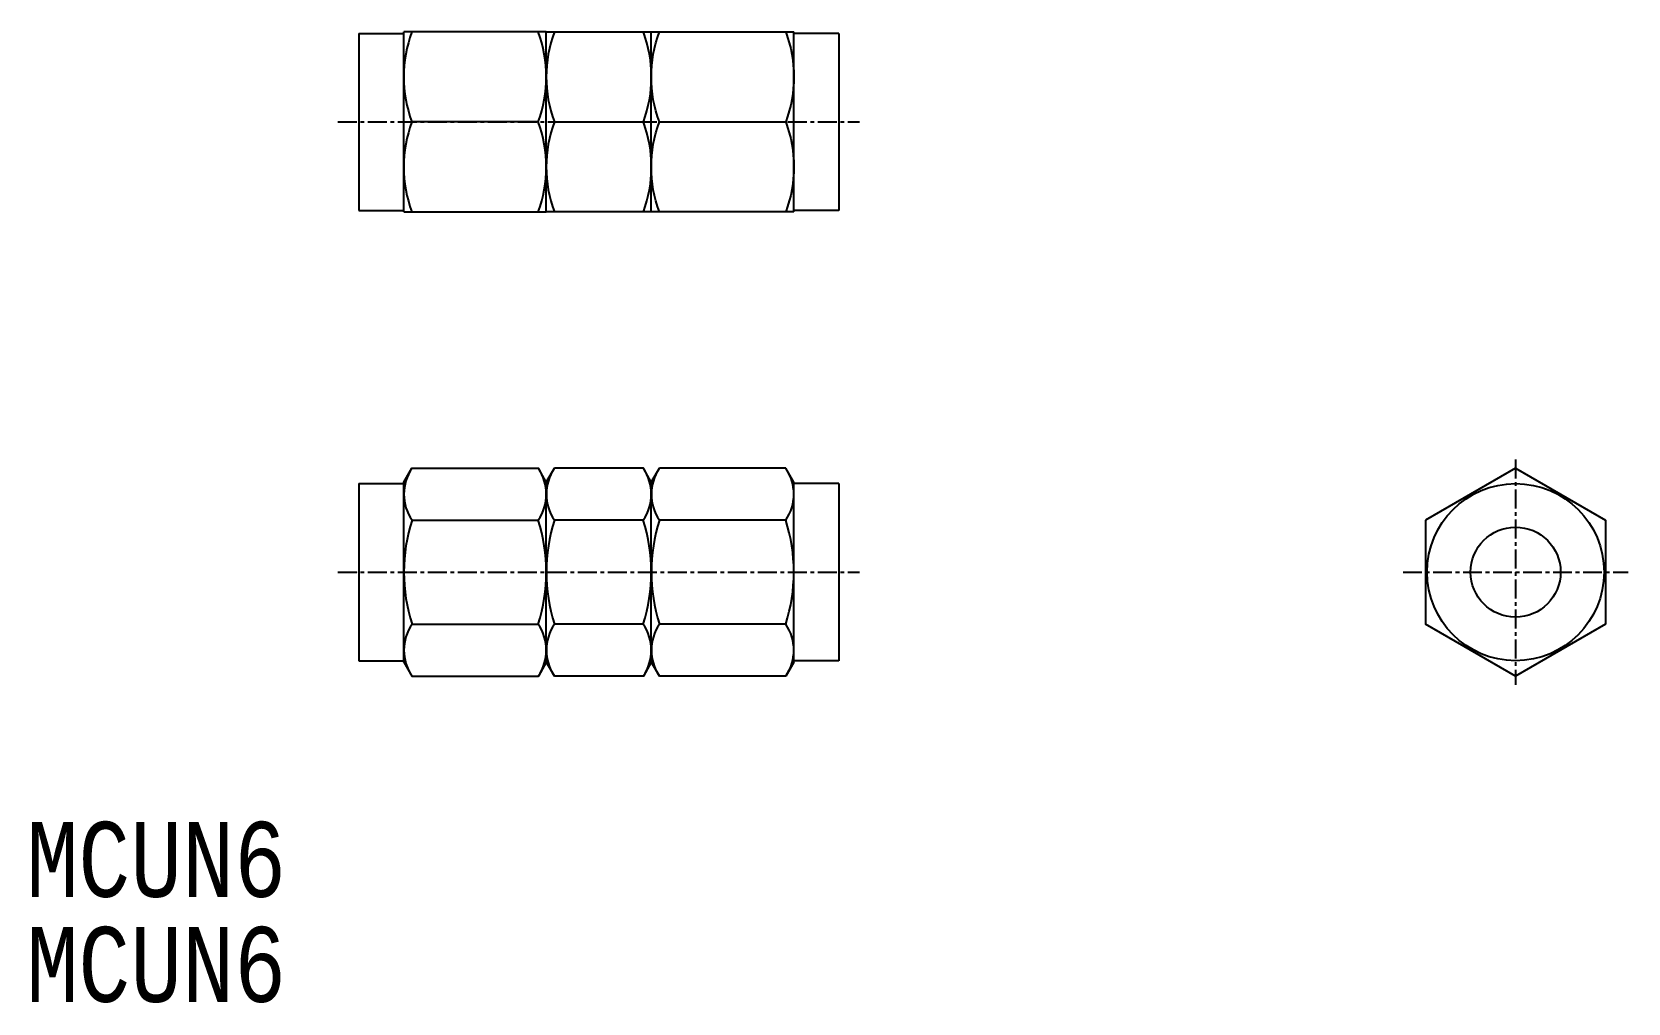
# Model space of a CAD drawing. Extents: x 96 to 202, y 357 to 422.
import ezdxf

# ---------------------------------------------------------------- set-up
doc = ezdxf.new("R2010")
doc.units = 0
doc.linetypes.add('CENTER', pattern=[2, 1.25, -0.25, 0.25, -0.25])
doc.layers.get('0').update_dxf_attribs({"linetype": 'CONTINUOUS'})
doc.layers.add('CENTER', color=1, linetype='CENTER')
doc.styles.add('HEKANJI', font='monotxt.shx', dxfattribs={"width": 0.715, "height": 3.2, "bigfont": 'bigfont.shx'})

# ---------------------------------------------------------------- blocks, each defined once
blk = doc.blocks.new('A$C54FA41C3')
for p, q in [((-9.5, -6), (-9.5, 6)), ((0, 6), (-9.5, 6)), ((0, -6), (0, 6)), ((-0.54, 0), (-8.96, 0)), ((-9.5, -6), (0, -6))]:
    blk.add_line(p, q)
for centre, start, end in [((-0.83, 3), 159.7438, 200.2562), ((-8.67, 3), 339.7438, 20.2562), ((-0.83, -3), 159.7438, 200.2562), ((-8.67, -3), 339.7438, 20.2562)]:
    blk.add_arc(centre, 8.67, start, end)

msp = doc.modelspace()

# ---------------------------------------------------------------- linework, layer by layer
at = {"color": 7, "linetype": 'CONTINUOUS'}
for p, q in [((117.34, 421.74), (117.34, 409.94)), ((117.34, 421.74), (120.34, 421.74)), ((129.84, 409.84), (129.84, 421.84)), ((129.84, 421.84), (136.84, 421.84)), ((136.84, 409.84), (136.84, 421.84)), ((149.34, 421.74), (146.34, 421.74)), ((149.34, 421.74), (149.34, 409.94)), ((130.38, 415.84), (136.31, 415.84)), ((117.34, 409.94), (120.34, 409.94)), ((136.84, 409.84), (129.84, 409.84)), ((149.34, 409.94), (146.34, 409.94)), ((120.34, 391.84), (120.88, 392.76)), ((120.88, 392.76), (129.31, 392.76)), ((129.84, 391.84), (129.31, 392.76)), ((129.84, 391.84), (130.38, 392.76)), ((136.31, 392.76), (130.38, 392.76)), ((136.84, 391.84), (136.31, 392.76)), ((136.84, 391.84), (137.38, 392.76)), ((145.81, 392.76), (137.38, 392.76)), ((146.34, 391.84), (145.81, 392.76)), ((194.46, 392.76), (188.46, 389.3)), ((194.46, 392.76), (200.46, 389.3)), ((117.34, 391.74), (117.34, 379.94)), ((117.34, 391.74), (120.34, 391.74)), ((120.34, 379.84), (120.34, 391.84)), ((129.84, 379.84), (129.84, 391.84)), ((129.84, 379.84), (129.84, 391.84)), ((136.84, 379.84), (136.84, 391.84)), ((136.84, 379.84), (136.84, 391.84)), ((146.34, 379.84), (146.34, 391.84)), ((149.34, 391.74), (146.34, 391.74)), ((149.34, 391.74), (149.34, 379.94)), ((120.88, 389.3), (129.31, 389.3)), ((136.31, 389.3), (130.38, 389.3)), ((145.81, 389.3), (137.38, 389.3)), ((188.46, 389.3), (188.46, 382.37)), ((200.46, 389.3), (200.46, 382.37)), ((120.88, 382.37), (129.31, 382.37)), ((129.84, 382.37), (129.84, 382.37)), ((129.84, 382.37), (129.84, 382.37)), ((136.31, 382.37), (130.38, 382.37)), ((136.84, 382.37), (136.84, 382.37)), ((145.81, 382.37), (137.38, 382.37)), ((194.46, 378.91), (188.46, 382.37)), ((200.46, 382.37), (194.46, 378.91)), ((117.34, 379.94), (120.34, 379.94)), ((149.34, 379.94), (146.34, 379.94)), ((120.34, 379.84), (120.88, 378.91)), ((120.88, 378.91), (129.31, 378.91)), ((129.84, 379.84), (129.31, 378.91)), ((129.84, 379.84), (130.38, 378.91)), ((136.31, 378.91), (130.38, 378.91)), ((136.84, 379.84), (136.31, 378.91)), ((136.84, 379.84), (137.38, 378.91)), ((145.81, 378.91), (137.38, 378.91)), ((146.34, 379.84), (145.81, 378.91))]:
    msp.add_line(p, q, dxfattribs=at)
for radius in [5.9, 3]:
    msp.add_circle((194.46, 385.84), radius, dxfattribs=at)
for centre, radius, start, end in [((138.51, 418.84), 8.67, 159.7438, 200.2562), ((128.18, 418.84), 8.67, 339.7438, 20.2562), ((138.51, 412.84), 8.67, 159.7438, 200.2562), ((128.18, 412.84), 8.67, 339.7438, 20.2562), ((123.41, 391.03), 3.06, 145.589, 214.4111), ((126.78, 391.03), 3.06, 325.5889, 34.411), ((132.91, 391.03), 3.06, 145.589, 214.4111), ((133.78, 391.03), 3.06, 325.5889, 34.411), ((139.91, 391.03), 3.06, 145.589, 214.4111), ((143.28, 391.03), 3.06, 325.5889, 34.411), ((131.81, 385.84), 11.46, 162.412, 197.588), ((118.38, 385.84), 11.46, 342.412, 17.588), ((141.31, 385.84), 11.46, 162.412, 197.588), ((125.38, 385.84), 11.46, 342.412, 17.588), ((148.31, 385.84), 11.46, 162.412, 197.588), ((134.88, 385.84), 11.46, 342.412, 17.588), ((123.41, 380.64), 3.06, 145.5889, 214.411), ((126.78, 380.64), 3.06, 325.589, 34.4111), ((132.91, 380.64), 3.06, 145.5889, 214.411), ((133.78, 380.64), 3.06, 325.589, 34.4111), ((139.91, 380.64), 3.06, 145.5889, 214.411), ((143.28, 380.64), 3.06, 325.589, 34.4111)]:
    msp.add_arc(centre, radius, start, end, dxfattribs=at)
msp.add_point((117.34, 385.84), dxfattribs=at)
at = {"layer": 'CENTER', "color": 1, "linetype": 'CENTER'}
for p, q in [((115.95, 415.84), (150.73, 415.84)), ((194.46, 393.34), (194.46, 378.34)), ((115.95, 385.84), (150.73, 385.84)), ((186.96, 385.84), (201.96, 385.84))]:
    msp.add_line(p, q, dxfattribs=at)

# ---------------------------------------------------------------- block references
at = {"color": 7, "linetype": 'CONTINUOUS'}
msp.add_blockref('A$C54FA41C3', (129.84, 415.84), dxfattribs=at)
at = {"color": 7, "linetype": 'CONTINUOUS', "xscale": -1}
msp.add_blockref('A$C54FA41C3', (136.84, 415.84), dxfattribs=at)

# ---------------------------------------------------------------- texts
at = {"style": 'HEKANJI', "width": 0.8}
for p in [(95.18, 364.2), (95.18, 357.2)]:
    msp.add_text('MCUN6', height=5, dxfattribs=at).set_placement(p)

doc.saveas('drawing.dxf')
